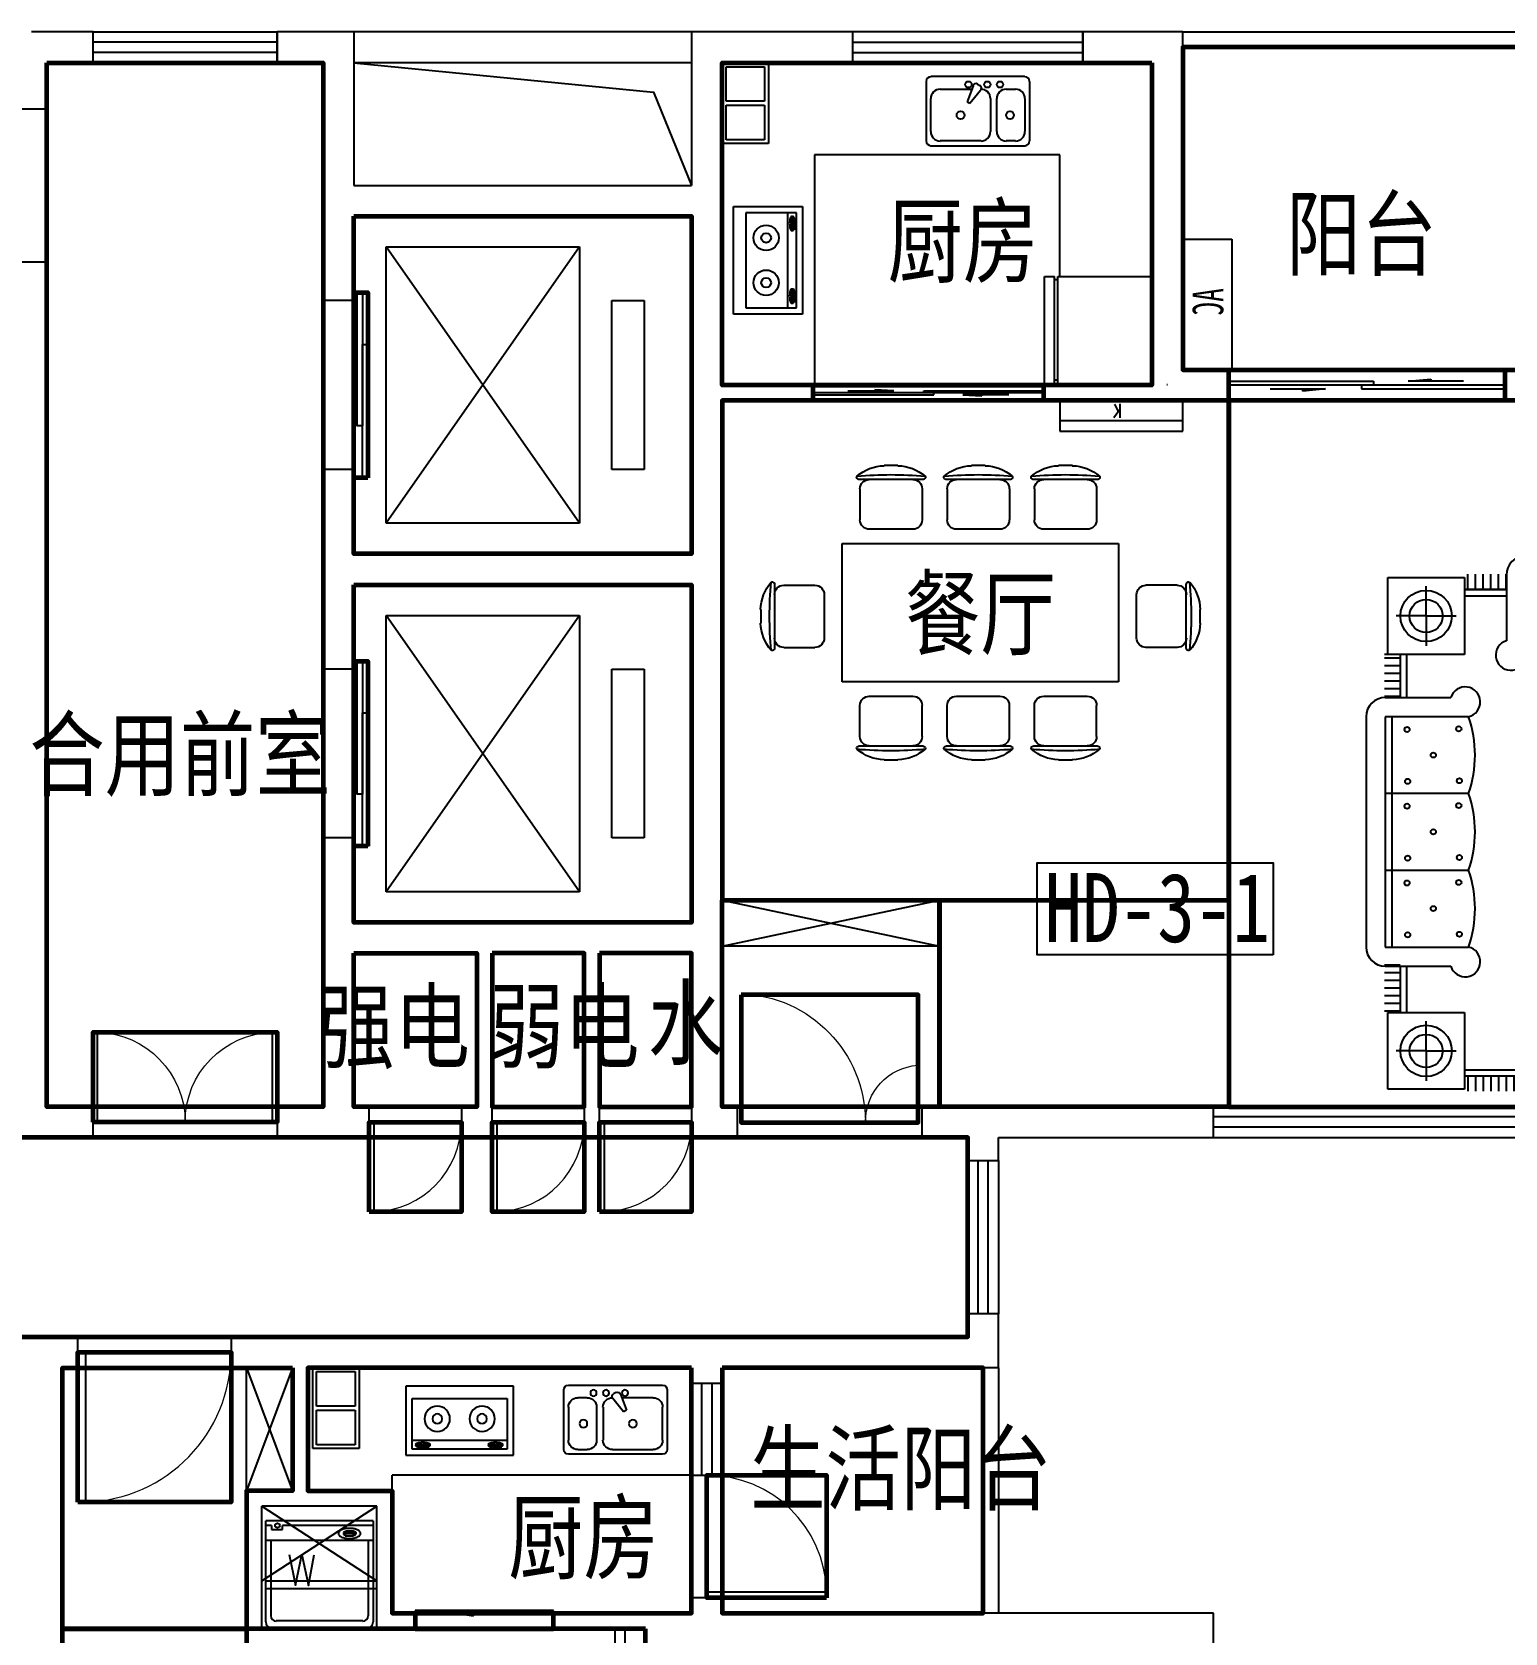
# Model space of a CAD drawing. Extents: x 907899 to 940699, y -827623 to -803523.
# Drawn here: x 924201 to 933799, y -817951 to -807523 of the extents above; entities that cross this region are included whole.
import ezdxf
from ezdxf.enums import TextEntityAlignment as Align

# ---------------------------------------------------------------- set-up
doc = ezdxf.new("R2010")
doc.units = 0
doc.header["$LTSCALE"] = 1000
doc.header["$MEASUREMENT"] = 0
doc.linetypes.add('HIDDEN', pattern=[7.5, 5, -2.5])
doc.layers.get('0').update_dxf_attribs({"linetype": 'CONTINUOUS'})
for name, color, linetype in [('Balcony(阳台)', 11, 'CONTINUOUS'), ('BATH', 8, 'CONTINUOUS'), ('Elec(电器)', 33, 'CONTINUOUS'), ('F1', 223, 'CONTINUOUS'), ('FUR', 8, 'CONTINUOUS'), ('FURN', 8, 'CONTINUOUS'), ('Lvtry(厨卫)', 136, 'CONTINUOUS'), ('PUB_TITLE', 4, 'CONTINUOUS'), ('STAIR', 3, 'CONTINUOUS'), ('WALL', 2, 'CONTINUOUS'), ('WINDOW', 4, 'CONTINUOUS'), ('家具', 8, 'CONTINUOUS'), ('文字注明', 211, 'CONTINUOUS')]:
    doc.layers.add(name, color=color, linetype=linetype)
for name, color, linetype, lineweight in [('GT_厨房', 4, 'CONTINUOUS', 60), ('GT_客厅', 2, 'CONTINUOUS', 60), ('GT_水机房', 170, 'CONTINUOUS', 60), ('GT_玄关', 40, 'CONTINUOUS', 60), ('GT_电机房', 210, 'CONTINUOUS', 60), ('GT_电梯', 150, 'CONTINUOUS', 60), ('GT_过道', 30, 'CONTINUOUS', 60), ('GT_门', 245, 'CONTINUOUS', 60), ('GT_阳台', 6, 'CONTINUOUS', 60), ('GT_餐厅', 3, 'CONTINUOUS', 60), ('文字标注', 121, 'CONTINUOUS', 0)]:
    doc.layers.add(name, color=color, linetype=linetype, lineweight=lineweight)
doc.styles.add('-黑体', font='simhei.ttf', dxfattribs={"width": 0.8})
doc.styles.add('_ZBHZ', font='simhei.ttf', dxfattribs={"width": 0.8})
doc.styles.add('DIM_FONT', font='ZBTXT.shx', dxfattribs={"width": 0.8})

# ---------------------------------------------------------------- blocks, each defined once
blk = doc.blocks.new('_LIFTD')
for points in [[(-0.5476, -0.6024), (-0.5476, -0.7742), (0.2411, -0.7742), (0.2411, -0.6024), (-0.5476, -0.6024)], [(-0.2411, -0.7836), (-0.2411, -0.9554), (0.5476, -0.9554), (0.5476, -0.7836), (-0.2411, -0.7836)]]:
    blk.add_lwpolyline(points)
blk = doc.blocks.new('*U37')
for p, q in [((401, 0), (-299, 0)), ((-299, -657), (-299, 0)), ((401, 0), (401, -657)), ((-262, -31), (-299, -31)), ((-262, -30), (-262, -57)), ((-262, -57), (-190, -57)), ((-190, -57), (-190, -30)), ((401, -31), (-190, -31)), ((208, -75), (208, -86)), ((217, -84), (217, -98)), ((273, -84), (217, -84)), ((217, -98), (273, -98)), ((273, -98), (273, -84)), ((288, -76), (288, -86)), ((-299, -126), (401, -126)), ((-267, -125), (-267, -618)), ((368, -125), (368, -618)), ((357, -700), (-256, -700)), ((333, -652), (-232, -652))]:
    blk.add_line(p, q)
for points in [[(174, -82, 0.185158), (178, -93, 0.102042), (195, -105, 0.060862), (216, -112, 0.047173), (246, -115, 0.047173), (275, -112, 0.060862), (297, -105, 0.102042), (314, -93, 0.185158), (318, -82, 0.185158), (314, -71, 0.102042), (297, -58, 0.060862), (275, -51, 0.047173), (246, -49, 0.047173), (216, -51, 0.060862), (195, -58, 0.102042), (178, -71, 0.185158), (174, -82, 0.185158)], [(288, -76, 0.259034), (286, -73, 0.076276), (276, -69, 0.036515), (264, -67, 0.026615), (248, -66, 0.026615), (231, -67, 0.036515), (220, -69, 0.076276), (210, -73, 0.259034), (208, -76, 0.078462), (208, -77, 0.056762)], [(288, -86, 0.259034), (286, -83, 0.076276), (276, -78, 0.036515), (264, -76, 0.026615), (248, -75, 0.026615), (231, -76, 0.036515), (220, -78, 0.076276), (210, -83, 0.259034), (208, -86, 0.259034), (210, -88, 0.056762), (217, -92, 0.036515)], [(273, -93, 0.008736), (276, -93, 0.076276), (286, -88, 0.259034), (288, -86, 0.259034)]]:
    blk.add_lwpolyline(points, format="xyb")
blk.add_lwpolyline([(-146, -219), (-105, -418), (-64, -221), (-22, -421), (16, -221)])
blk.add_circle((-224, -30), 15.2)
for centre, radius, start, end in [((-232, -618), 34.7, 180, 270), ((333, -618), 34.7, 270, 0), ((-256, -657), 43.4, 180, 270), ((357, -657), 43.4, 270, 0)]:
    blk.add_arc(centre, radius, start, end)
blk = doc.blocks.new('A$C20217E62')
at = {"layer": 'F1'}
for p, q in [((0, 419), (0, 31)), ((644, 450), (31, 450)), ((675, 31), (675, 419)), ((92, 368), (298, 368)), ((306, 391), (267, 287)), ((285, 277), (355, 363)), ((335, 402), (350, 393)), ((522, 368), (583, 368)), ((31, 92), (31, 307)), ((267, 287), (285, 277)), ((419, 307), (419, 92)), ((460, 92), (460, 307)), ((644, 307), (644, 92)), ((31, 0), (644, 0)), ((358, 31), (92, 31)), ((583, 31), (522, 31))]:
    blk.add_line(p, q, dxfattribs=at)
for centre, radius in [((276, 399), 20.5), ((399, 399), 20.5), ((481, 399), 20.5), ((225, 199), 25.6), ((547, 199), 25.6)]:
    blk.add_circle(centre, radius, dxfattribs=at)
for centre, radius, start, end in [((31, 419), 30.7, 90, 180), ((644, 419), 30.7, 360, 90), ((92, 307), 61.4, 90, 180), ((325, 384), 20.5, 60, 159.4623), ((340, 376), 20.5, 320.5377, 60), ((358, 307), 61.4, 360, 90), ((522, 307), 61.4, 90, 180), ((583, 307), 61.4, 360, 90), ((31, 31), 30.7, 180, 270), ((92, 92), 61.4, 180, 270), ((358, 92), 61.4, 270, 360), ((522, 92), 61.4, 180, 270), ((583, 92), 61.4, 270, 360), ((644, 31), 30.7, 270, 360)]:
    blk.add_arc(centre, radius, start, end, dxfattribs=at)
blk = doc.blocks.new('A$C179D235A')
at = {"layer": 'BATH'}
for p, q in [((0, 0), (0, 450)), ((0, 450), (700, 450)), ((700, 450), (700, 0)), ((40, 370), (40, 40)), ((660, 370), (40, 370)), ((660, 40), (660, 370)), ((40, 96), (660, 96)), ((40, 40), (660, 40)), ((71, 73), (71, 62)), ((146, 64), (82, 64)), ((82, 64), (82, 47)), ((82, 47), (146, 47)), ((146, 47), (146, 64)), ((163, 72), (163, 62)), ((544, 73), (544, 62)), ((555, 64), (555, 47)), ((619, 64), (555, 64)), ((555, 47), (619, 47)), ((619, 47), (619, 64)), ((636, 72), (636, 62)), ((700, 0), (0, 0))]:
    blk.add_line(p, q, dxfattribs=at)
for centre, radius in [((204, 237), 82.5), ((496, 237), 82.5), ((204, 237), 31.6), ((496, 237), 31.6)]:
    blk.add_circle(centre, radius, dxfattribs=at)
for centre, radius, start, end in [((75, 72), 4.03, 121.9106, 180), ((75, 72), 4.03, 180, 197.9454), ((75, 62), 4.03, 121.9106, 180), ((75, 62), 4.03, 180, 238.0894), ((95, 41), 41.3, 104.4631, 121.9106), ((95, 30), 41.3, 104.4631, 121.9106), ((95, 93), 41.3, 238.0894, 251.0845), ((108, -11), 94.4, 96.0983, 104.4631), ((108, -21), 94.4, 96.0983, 104.4631), ((117, -93), 177, 90, 96.0983), ((117, -104), 177, 90, 96.0983), ((117, -93), 177, 83.9017, 90), ((117, -104), 177, 83.9017, 90), ((126, -11), 94.4, 75.5369, 83.9017), ((126, -21), 94.4, 75.5369, 83.9017), ((126, 145), 94.4, 282.4611, 284.4631), ((139, 41), 41.3, 58.0894, 75.5369), ((139, 30), 41.3, 58.0894, 75.5369), ((139, 93), 41.3, 284.4631, 301.9106), ((159, 72), 4.03, 0, 58.0894), ((159, 62), 4.03, 360, 58.0894), ((159, 62), 4.03, 301.9106, 360), ((548, 72), 4.03, 121.9106, 180), ((548, 72), 4.03, 180, 197.9454), ((548, 62), 4.03, 121.9106, 180), ((548, 62), 4.03, 180, 238.0894), ((568, 41), 41.3, 104.4631, 121.9106), ((568, 30), 41.3, 104.4631, 121.9106), ((568, 93), 41.3, 238.0894, 251.0845), ((581, -11), 94.4, 96.0983, 104.4631), ((581, -21), 94.4, 96.0983, 104.4631), ((590, -93), 177, 90, 96.0983), ((590, -104), 177, 90, 96.0983), ((590, -93), 177, 83.9017, 90), ((590, -104), 177, 83.9017, 90), ((599, -11), 94.4, 75.5369, 83.9017), ((599, -21), 94.4, 75.5369, 83.9017), ((599, 145), 94.4, 282.4611, 284.4631), ((612, 41), 41.3, 58.0894, 75.5369), ((612, 30), 41.3, 58.0894, 75.5369), ((612, 93), 41.3, 284.4631, 301.9106), ((632, 72), 4.03, 0, 58.0894), ((632, 62), 4.03, 0, 58.0894), ((632, 62), 4.03, 301.9106, 360)]:
    blk.add_arc(centre, radius, start, end, dxfattribs=at)
blk = doc.blocks.new('*U47')
at = {"linetype": 'HIDDEN', "ltscale": 0.3}
blk.add_line((0, -117), (800, -117), dxfattribs=at)
for p, q in [((408, -137), (408, -227)), ((448, -138), (408, -196)), ((445, -226), (420, -178))]:
    blk.add_line(p, q)
blk.add_lwpolyline([(800, -50), (0, -50), (0, -250), (800, -250)], close=True, dxfattribs=at)
blk = doc.blocks.new('A$C505D2F39')
at = {"layer": 'F1'}
for p, q in [((526, 301), (0, 301)), ((0, 301), (0, 0)), ((250, 276), (25, 276)), ((25, 276), (25, 25)), ((250, 25), (250, 276)), ((501, 276), (276, 276)), ((276, 276), (276, 25)), ((501, 25), (501, 276)), ((526, 0), (526, 301)), ((0, 0), (526, 0)), ((25, 25), (250, 25)), ((276, 25), (501, 25))]:
    blk.add_line(p, q, dxfattribs=at)
blk = doc.blocks.new('M_C30XGI')
for p, q in [((-689, 1088), (-589, 1088)), ((-57, 1088), (42, 1088)), ((574, 1088), (673, 1088)), ((-869, 988), (-409, 988)), ((-238, 988), (222, 988)), ((394, 988), (854, 988)), ((-864, 920), (-864, 695)), ((-414, 920), (-414, 695)), ((-233, 920), (-233, 695)), ((217, 920), (217, 695)), ((399, 920), (399, 695)), ((849, 920), (849, 695)), ((-797, 628), (-482, 628)), ((-165, 628), (150, 628)), ((466, 628), (781, 628)), ((-1023, 524), (-1023, -476)), ((977, 524), (-1023, 524)), ((977, -476), (977, 524)), ((-1514, -232), (-1514, 228)), ((-1447, 223), (-1222, 223)), ((-1154, -160), (-1154, 155)), ((1107, 155), (1107, -160)), ((1400, 223), (1175, 223)), ((1467, 228), (1467, -232)), ((-1614, -52), (-1614, 47)), ((1567, 47), (1567, -52)), ((-1447, -227), (-1222, -227)), ((1400, -227), (1175, -227)), ((-1023, -476), (977, -476)), ((-864, -873), (-864, -648)), ((-482, -580), (-797, -580)), ((-414, -873), (-414, -648)), ((-233, -873), (-233, -648)), ((150, -580), (-165, -580)), ((217, -873), (217, -648)), ((399, -873), (399, -648)), ((781, -580), (466, -580)), ((849, -873), (849, -648)), ((-409, -940), (-869, -940)), ((-589, -1040), (-689, -1040)), ((222, -940), (-238, -940)), ((42, -1040), (-57, -1040)), ((854, -940), (394, -940)), ((673, -1040), (574, -1040))]:
    blk.add_line(p, q)
for centre, radius, start, end in [((-679, 772), 316, 91.7651, 130.7265), ((-599, 772), 316, 49.2735, 88.2349), ((-48, 772), 316, 91.7651, 130.7265), ((32, 772), 316, 49.2735, 88.2349), ((584, 772), 316, 91.7651, 130.7265), ((664, 772), 316, 49.2735, 88.2349), ((-878, 1004), 10, 130.7265, 202.67), ((-869, 1008), 20, 202.67, 270), ((-639, -1690), 2713, 84.8023, 95.1977), ((-797, 920), 67.5, 90, 180), ((-482, 920), 67.5, 0, 90), ((-409, 1008), 20, 270, 337.33), ((-400, 1004), 10, 337.33, 49.2735), ((-247, 1004), 10, 130.7265, 202.67), ((-238, 1008), 20, 202.67, 270), ((-8, -1690), 2713, 84.8023, 95.1977), ((-165, 920), 67.5, 90, 180), ((150, 920), 67.5, 0, 90), ((222, 1008), 20, 270, 337.33), ((232, 1004), 10, 337.33, 49.2735), ((384, 1004), 10, 130.7265, 202.67), ((394, 1008), 20, 202.67, 270), ((624, -1690), 2713, 84.8023, 95.1977), ((466, 920), 67.5, 90, 180), ((781, 920), 67.5, 0, 90), ((854, 1008), 20, 270, 337.33), ((863, 1004), 10, 337.33, 49.2735), ((-797, 695), 67.5, 180, 270), ((-482, 695), 67.5, 270, 0), ((-165, 695), 67.5, 180, 270), ((150, 695), 67.5, 270, 0), ((466, 695), 67.5, 180, 270), ((781, 695), 67.5, 270, 0), ((-1299, 38), 316, 139.2735, 178.2349), ((1164, -2), 2713, 174.8023, 185.1977), ((-1530, 237), 10, 67.33, 139.2735), ((-1534, 228), 20, 0, 67.33), ((1487, 228), 20, 112.67, 180), ((1484, 237), 10, 40.7265, 112.67), ((-1210, -2), 2713, 354.8023, 5.1977), ((1252, 38), 316, 1.7651, 40.7265), ((-1447, 155), 67.5, 90, 180), ((-1222, 155), 67.5, 0, 90), ((1175, 155), 67.5, 90, 180), ((1400, 155), 67.5, 0, 90), ((-1299, -42), 316, 181.7651, 220.7265), ((1252, -42), 316, 319.2735, 358.2349), ((-1447, -160), 67.5, 180, 270), ((-1222, -160), 67.5, 270, 0), ((1175, -160), 67.5, 180, 270), ((1400, -160), 67.5, 270, 0), ((-1530, -241), 10, 220.7265, 292.67), ((-1534, -232), 20, 292.67, 0), ((1487, -232), 20, 180, 247.33), ((1484, -241), 10, 247.33, 319.2735), ((-797, -648), 67.5, 90, 180), ((-482, -648), 67.5, 0, 90), ((-165, -648), 67.5, 90, 180), ((150, -648), 67.5, 0, 90), ((466, -648), 67.5, 90, 180), ((781, -648), 67.5, 0, 90), ((-797, -873), 67.5, 180, 270), ((-482, -873), 67.5, 270, 0), ((-165, -873), 67.5, 180, 270), ((150, -873), 67.5, 270, 0), ((466, -873), 67.5, 180, 270), ((781, -873), 67.5, 270, 0), ((-869, -960), 20, 90, 157.33), ((-878, -957), 10, 157.33, 229.2735), ((-679, -725), 316, 229.2735, 268.2349), ((-639, 1737), 2713, 264.8023, 275.1977), ((-599, -725), 316, 271.7651, 310.7265), ((-409, -960), 20, 22.67, 90), ((-400, -957), 10, 310.7265, 22.67), ((-247, -957), 10, 157.33, 229.2735), ((-238, -960), 20, 90, 157.33), ((-8, 1737), 2713, 264.8023, 275.1977), ((-48, -725), 316, 229.2735, 268.2349), ((32, -725), 316, 271.7651, 310.7265), ((222, -960), 20, 22.67, 90), ((232, -957), 10, 310.7265, 22.67), ((384, -957), 10, 157.33, 229.2735), ((394, -960), 20, 90, 157.33), ((584, -725), 316, 229.2735, 268.2349), ((624, 1737), 2713, 264.8023, 275.1977), ((664, -725), 316, 271.7651, 310.7265), ((854, -960), 20, 22.67, 90), ((863, -957), 10, 310.7265, 22.67)]:
    blk.add_arc(centre, radius, start, end)
at = {"width": 0.8, "flags": 9}
for tag in ['XSIZE', 'YSIZE']:
    blk.add_attdef(tag, (0, 0), '', height=0.5, dxfattribs=at)
blk = doc.blocks.new('A$C6CA9292A')
at = {"layer": 'FURN'}
for p, q in [((2039, 3587), (1039, 3587)), ((141, 2946), (141, 3446)), ((141, 3446), (641, 3446)), ((641, 3446), (641, 2946)), ((663, 3368), (663, 3468)), ((713, 3368), (713, 3468)), ((763, 3368), (763, 3468)), ((813, 3368), (813, 3468)), ((863, 3368), (863, 3468)), ((913, 3368), (913, 3468)), ((914, 3462), (914, 3035)), ((2039, 3462), (1039, 3462)), ((1039, 3462), (1039, 2920)), ((1539, 3462), (1539, 2920)), ((2039, 2920), (2039, 3462)), ((2163, 3368), (2163, 3468)), ((2164, 3462), (2164, 3035)), ((2188, 3368), (2188, 3468)), ((2238, 3368), (2238, 3468)), ((2288, 3368), (2288, 3468)), ((2338, 3368), (2338, 3468)), ((2388, 3368), (2388, 3468)), ((2438, 3368), (2438, 3468)), ((2463, 3368), (2489, 3464)), ((391, 3196), (391, 3391)), ((641, 3368), (914, 3368)), ((914, 3368), (641, 3368)), ((2039, 3420), (1039, 3420)), ((2164, 3368), (2463, 3368)), ((2463, 3368), (2164, 3368)), ((2463, 3368), (2543, 3428)), ((2463, 200), (2463, 3368)), ((2463, 3368), (2563, 3368)), ((914, 3326), (641, 3326)), ((2422, 3326), (2164, 3326)), ((2422, 241), (2422, 3326)), ((2463, 3318), (2563, 3318)), ((2463, 3268), (2563, 3268)), ((391, 3196), (196, 3196)), ((391, 3196), (586, 3196)), ((391, 3196), (391, 3001)), ((2463, 3218), (2563, 3218)), ((2463, 3168), (2563, 3168)), ((2463, 3118), (2563, 3118)), ((2463, 3068), (2563, 3068)), ((221, 2946), (121, 2946)), ((221, 2921), (121, 2921)), ((641, 2946), (141, 2946)), ((221, 2946), (221, 2665)), ((263, 2946), (263, 2665)), ((2463, 3018), (2563, 3018)), ((2463, 2968), (2563, 2968)), ((221, 2871), (121, 2871)), ((221, 2821), (121, 2821)), ((2463, 2918), (2563, 2918)), ((2463, 2868), (2563, 2868)), ((2463, 2818), (2563, 2818)), ((221, 2771), (121, 2771)), ((221, 2721), (121, 2721)), ((2463, 2768), (2563, 2768)), ((2463, 2718), (2563, 2718)), ((221, 2671), (121, 2671)), ((125, 2665), (552, 2665)), ((2463, 2668), (2563, 2668)), ((2463, 2618), (2563, 2618)), ((0, 2540), (0, 1040)), ((667, 2540), (125, 2540)), ((125, 2540), (125, 1040)), ((167, 2540), (167, 1040)), ((2463, 2568), (2563, 2568)), ((2463, 2518), (2563, 2518)), ((2463, 2468), (2563, 2468)), ((2463, 2418), (2563, 2418)), ((2463, 2368), (2563, 2368)), ((2463, 2318), (2563, 2318)), ((1186, 2207), (2019, 2207)), ((1186, 1374), (1186, 2207)), ((2019, 2207), (2019, 1374)), ((2463, 2268), (2563, 2268)), ((2463, 2218), (2563, 2218)), ((1227, 2165), (1977, 2165)), ((1227, 1415), (1227, 2165)), ((1977, 2165), (1977, 1415)), ((2463, 2168), (2563, 2168)), ((2463, 2118), (2563, 2118)), ((667, 2040), (125, 2040)), ((1352, 2040), (1852, 2040)), ((1352, 1540), (1352, 2040)), ((1352, 2040), (1852, 1540)), ((1352, 1540), (1852, 2040)), ((1852, 2040), (1852, 1540)), ((2463, 2068), (2563, 2068)), ((2463, 2018), (2563, 2018)), ((2463, 1968), (2563, 1968)), ((2463, 1918), (2563, 1918)), ((2463, 1868), (2563, 1868)), ((2463, 1818), (2563, 1818)), ((2463, 1768), (2563, 1768)), ((2463, 1718), (2563, 1718)), ((2463, 1668), (2563, 1668)), ((2463, 1618), (2563, 1618)), ((2463, 1568), (2563, 1568)), ((125, 1540), (667, 1540)), ((1852, 1540), (1352, 1540)), ((2463, 1518), (2563, 1518)), ((2463, 1468), (2563, 1468)), ((2019, 1374), (1186, 1374)), ((1977, 1415), (1227, 1415)), ((2463, 1418), (2563, 1418)), ((2463, 1368), (2563, 1368)), ((2463, 1318), (2563, 1318)), ((2463, 1268), (2563, 1268)), ((2463, 1218), (2563, 1218)), ((2463, 1168), (2563, 1168)), ((2463, 1118), (2563, 1118)), ((2463, 1068), (2563, 1068)), ((125, 1040), (667, 1040)), ((2463, 1018), (2563, 1018)), ((2463, 968), (2563, 968)), ((221, 921), (121, 921)), ((221, 871), (121, 871)), ((125, 915), (552, 915)), ((221, 915), (221, 613)), ((263, 915), (263, 613)), ((2463, 918), (2563, 918)), ((2463, 868), (2563, 868)), ((221, 821), (121, 821)), ((221, 771), (121, 771)), ((2463, 818), (2563, 818)), ((2463, 768), (2563, 768)), ((221, 721), (121, 721)), ((221, 671), (121, 671)), ((1507, 125), (1507, 667)), ((2007, 125), (2007, 667)), ((2463, 718), (2563, 718)), ((2463, 668), (2563, 668)), ((221, 621), (121, 621)), ((141, 113), (141, 613)), ((141, 613), (641, 613)), ((391, 363), (391, 558)), ((641, 613), (641, 113)), ((1382, 125), (1382, 552)), ((2132, 125), (2132, 552)), ((2463, 618), (2563, 618)), ((2463, 568), (2563, 568)), ((2463, 518), (2563, 518)), ((2463, 468), (2563, 468)), ((2463, 418), (2563, 418)), ((391, 363), (196, 363)), ((391, 363), (391, 168)), ((391, 363), (586, 363)), ((2463, 368), (2563, 368)), ((2463, 318), (2563, 318)), ((641, 241), (1382, 241)), ((2132, 241), (2422, 241)), ((2463, 268), (2563, 268)), ((2463, 218), (2563, 218)), ((641, 113), (141, 113)), ((641, 200), (1382, 200)), ((663, 200), (663, 100)), ((713, 200), (713, 100)), ((763, 200), (763, 100)), ((813, 200), (813, 100)), ((863, 200), (863, 100)), ((913, 200), (913, 100)), ((963, 200), (963, 100)), ((1013, 200), (1013, 100)), ((1063, 200), (1063, 100)), ((1113, 200), (1113, 100)), ((1163, 200), (1163, 100)), ((1213, 200), (1213, 100)), ((1263, 200), (1263, 100)), ((1313, 200), (1313, 100)), ((1363, 200), (1363, 100)), ((1507, 167), (2007, 167)), ((1507, 125), (2007, 125)), ((2132, 200), (2463, 200)), ((2163, 200), (2163, 100)), ((2213, 200), (2213, 100)), ((2263, 200), (2263, 100)), ((2313, 200), (2313, 100)), ((2363, 200), (2363, 100)), ((2413, 200), (2413, 100)), ((2463, 200), (2519, 117)), ((2463, 200), (2558, 168)), ((2463, 200), (2463, 100)), ((1507, 0), (2007, 0))]:
    blk.add_line(p, q, dxfattribs=at)
for centre, radius in [((391, 3196), 167), ((1455, 3320), 16.7), ((1955, 3320), 16.7), ((391, 3196), 108), ((1118, 3316), 16.7), ((1618, 3316), 16.7), ((1289, 3149), 16.7), ((1789, 3149), 16.7), ((1122, 2979), 16.7), ((1460, 2983), 16.7), ((1622, 2979), 16.7), ((1960, 2983), 16.7), ((267, 2457), 16.7), ((604, 2461), 16.7), ((438, 2290), 16.7), ((271, 2119), 16.7), ((608, 2123), 16.7), ((267, 1957), 16.7), ((604, 1961), 16.7), ((438, 1790), 16.7), ((271, 1619), 16.7), ((608, 1623), 16.7), ((267, 1457), 16.7), ((604, 1461), 16.7), ((438, 1290), 16.7), ((271, 1119), 16.7), ((608, 1123), 16.7), ((391, 363), 167), ((1586, 604), 16.7), ((1924, 608), 16.7), ((391, 363), 108), ((1757, 438), 16.7), ((1590, 267), 16.7), ((1928, 271), 16.7)]:
    blk.add_circle(centre, radius, dxfattribs=at)
for centre, radius, start, end in [((1039, 3462), 125, 90, 180), ((2039, 3462), 125, 0, 90), ((943, 2941), 98.2, 107.205, 347.5934), ((2135, 2941), 98.2, 192.4066, 72.795), ((1289, 3627), 750, 250.5288, 289.4712), ((1789, 3627), 750, 250.5288, 289.4712), ((646, 2636), 98.2, 282.4066, 162.795), ((125, 2540), 125, 90, 180), ((-40, 2290), 750, 340.5288, 19.4712), ((-40, 1790), 750, 340.5288, 19.4712), ((-40, 1290), 750, 340.5288, 19.4712), ((125, 1040), 125, 180, 270), ((646, 944), 98.2, 197.205, 77.5934), ((1411, 646), 98.2, 12.4066, 252.795), ((2103, 646), 98.2, 287.205, 167.5934), ((1757, -40), 750, 70.5288, 109.4712), ((1507, 125), 125, 180, 270), ((2007, 125), 125, 270, 0)]:
    blk.add_arc(centre, radius, start, end, dxfattribs=at)
at = {"linetype": 'ByBlock', "style": 'DIM_FONT', "width": 0.8, "flags": 9}
for tag in ['XSIZE', 'YSIZE']:
    blk.add_attdef(tag, (2019, 1790), '', height=0.5, rotation=180, dxfattribs=at)
blk = doc.blocks.new('_E10NWL')
for p, q in [((-275, 0), (275, 0)), ((-275, -482), (-275, 0)), ((275, 0), (275, -482)), ((275, -482), (-275, -482)), ((-256.6, -482), (-256.6, -499.1)), ((256.6, -482), (256.6, -499.1)), ((-275, -550), (-275, -499.1)), ((275, -499.1), (-275, -499.1)), ((275, -550), (-275, -550)), ((275, -499.1), (275, -550))]:
    blk.add_line(p, q)
at = {"style": 'DIM_FONT', "width": 0.8, "flags": 9}
for tag in ['XSIZE', 'YSIZE']:
    blk.add_attdef(tag, (0, 0), '', height=0.5, dxfattribs=at)
blk = doc.blocks.new('空调室外机2')
at = {"ltscale": 0.5}
blk.add_lwpolyline([(0, 0), (850, 0), (850, 320), (0, 320)], close=True, dxfattribs=at)
at = {"ltscale": 0.5, "style": '_ZBHZ', "width": 0.65}
blk.add_text('AC', height=200, dxfattribs=at).set_placement((319, 55))
blk = doc.blocks.new('$DorLib2D$00000001')
for p, q in [((0.45, 0.975), (0.5, 0.975)), ((0.45, 0), (0.45, 0.975)), ((0.5, 0), (0.5, 0.975)), ((0.5, 0), (0.45, 0))]:
    blk.add_line(p, q)
at = {"lineweight": 13}
blk.add_arc((0.475, 0), 0.975, 91.4693, 180, dxfattribs=at)
blk = doc.blocks.new('$TCHSYS$WIN2D')
for p, q in [((-0.5, 0.5), (0.5, 0.5)), ((-0.5, 0.5), (-0.5, -0.5)), ((0.5, 0.5), (0.5, -0.5)), ((0.5, 0.1667), (-0.5, 0.1667)), ((0.5, -0.1667), (-0.5, -0.1667)), ((-0.5, -0.5), (0.5, -0.5))]:
    blk.add_line(p, q)
blk = doc.blocks.new('$DorLib2D$00000002')
for p, q in [((-0.5, 0), (-0.5, 0.4875)), ((-0.475, 0.4875), (-0.5, 0.4875)), ((-0.475, 0), (-0.475, 0.4875)), ((0.475, 0), (0.475, 0.4875)), ((0.475, 0.4875), (0.5, 0.4875)), ((0.5, 0), (0.5, 0.4875)), ((-0.5, 0), (-0.475, 0)), ((0.5, 0), (0.475, 0))]:
    blk.add_line(p, q)
at = {"lineweight": 13}
for centre, start, end in [((-0.4875, 0), 0, 88.53072), ((0.4875, 0), 91.46928, 180)]:
    blk.add_arc(centre, 0.4875, start, end, dxfattribs=at)
blk = doc.blocks.new('$DorLib2D$00000129')
at = {"color": 0, "linetype": 'Continuous'}
for p, q in [((-0.5, 0.545), (-0.5, 0.687)), ((-0.5, 0.687), (0.5, 0.687)), ((0.5, 0.687), (0.5, 0.545)), ((0.5, 0.545), (-0.5, 0.545)), ((-0.5, 0.5), (-0.5, 0.545)), ((0.5, 0.5), (0.5, 0.545)), ((-0.2, 0.437), (0.158, 0.437)), ((0.08, 0.341), (0.08, 0.437)), ((0.158, 0.437), (0.08, 0.341))]:
    blk.add_line(p, q, dxfattribs=at)
blk = doc.blocks.new('$WINLIB2D$00000001')
for p, q in [((-0.5, 0.5), (0.5, 0.5)), ((-0.5, 0.5), (-0.5, -0.5)), ((0.5, -0.5), (0.5, 0.5)), ((0.5, 0.167), (-0.5, 0.167)), ((0.5, -0.167), (-0.5, -0.167)), ((-0.5, -0.5), (0.5, -0.5))]:
    blk.add_line(p, q)
blk = doc.blocks.new('$DorLib2D$00000025')
at = {"const_width": 0.02}
for points in [[(0.481, -0.0014), (0.481, 0.6906)], [(-0.481, 0.0014), (-0.481, 0.3084)]]:
    blk.add_lwpolyline(points, dxfattribs=at)
at = {"lineweight": 13}
for centre, radius, start, end in [((0.5046, -0.0019), 0.6987, 91.93969, 179.72377), ((-0.5008, 0.0026), 0.3067, 359.78987, 85.75083)]:
    blk.add_arc(centre, radius, start, end, dxfattribs=at)
blk = doc.blocks.new('$DorLib2D$00000131')
at = {"color": 0, "linetype": 'Continuous'}
for p, q in [((0.15, 0.125), (0.2319, 0.1973)), ((0.2319, 0.1973), (0.2319, 0.125)), ((-0.5, 0.125), (-0.5, 0)), ((0.0192, 0.125), (-0.5, 0.125)), ((0.0192, 0), (0.0192, 0.125)), ((0.35, 0.125), (0.15, 0.125)), ((-0.5, 0), (0.0192, 0)), ((-0.024, 0), (0.5, 0)), ((-0.024, -0.125), (-0.024, 0)), ((0.5, 0), (0.5, -0.125)), ((-0.35, -0.125), (-0.15, -0.125)), ((-0.2319, -0.1973), (-0.2319, -0.125)), ((-0.15, -0.125), (-0.2319, -0.1973)), ((0.5, -0.125), (-0.024, -0.125))]:
    blk.add_line(p, q, dxfattribs=at)

msp = doc.modelspace()

# ---------------------------------------------------------------- linework, layer by layer
at = {"layer": 'Balcony(阳台)'}
for p, q in [((928499, -807523, 0), (926299, -807523, 0)), ((928499, -807723, 0), (926299, -807723, 0)), ((930399, -816223, 0), (930399, -817823, 0)), ((930499, -816223, 0), (930499, -817823, 0))]:
    msp.add_line(p, q, dxfattribs=at)
at = {"layer": 'Balcony(阳台)', "elevation": 0}
msp.add_lwpolyline([(926299, -807723), (928251, -807916), (928499, -808523)], dxfattribs=at)
at = {"layer": 'F1'}
for p, q in [((925599, -817025, 0), (925599, -816223, 0)), ((925899, -816223, 0), (925599, -817025, 0)), ((925599, -816223, 0), (925899, -817025, 0))]:
    msp.add_line(p, q, dxfattribs=at)
at = {"layer": 'F1', "linetype": 'HIDDEN', "ltscale": 500}
for p, q in [((925699, -817125, 0), (926449, -817612, 0)), ((925699, -817612, 0), (926449, -817125, 0)), ((925725, -817612, 0), (926449, -817612, 0)), ((925725, -817662, 0), (926449, -817662, 0))]:
    msp.add_line(p, q, dxfattribs=at)
at = {"layer": 'FUR'}
for p, q in [((930115, -813177, 0), (928699, -813177, 0)), ((928699, -813177, 0), (930115, -813477, 0)), ((928699, -813477, 0), (930115, -813177, 0)), ((930115, -813177, 0), (930115, -813477, 0)), ((930115, -813477, 0), (928699, -813477, 0))]:
    msp.add_line(p, q, dxfattribs=at)
at = {"layer": 'GT_厨房'}
for points in [[(931499, -807723), (931499, -809823), (928699, -809823), (928699, -807723), (931499, -807723)], [(928499, -816223), (925999, -816223), (925999, -817025), (926549, -817025), (926549, -817823), (928499, -817823), (928499, -816223)]]:
    msp.add_lwpolyline(points, dxfattribs=at)
at = {"layer": 'GT_客厅'}
msp.add_lwpolyline([(931999, -809923), (931999, -814523), (936899, -814523), (936899, -809923), (931999, -809923)], dxfattribs=at)
at = {"layer": 'GT_水机房'}
msp.add_lwpolyline([(927899, -813523), (927899, -814523), (928499, -814523), (928499, -813523), (927899, -813523)], dxfattribs=at)
at = {"layer": 'GT_玄关', "elevation": 0}
msp.add_lwpolyline([(930115, -813177), (930115, -814523), (928699, -814523), (928699, -813177), (930115, -813177)], dxfattribs=at)
at = {"layer": 'GT_玄关'}
msp.add_lwpolyline([(925899, -816223), (925899, -817025), (925599, -817025), (925599, -817923), (924399, -817923), (924399, -816223), (925899, -816223)], dxfattribs=at)
at = {"layer": 'GT_电机房'}
for points in [[(926299, -813523), (927099, -813523), (927099, -814523), (926299, -814523), (926299, -813523)], [(927199, -813523), (927199, -814523), (927799, -814523), (927799, -813523), (927199, -813523)]]:
    msp.add_lwpolyline(points, dxfattribs=at)
at = {"layer": 'GT_电梯'}
for points in [[(926299, -808723), (928499, -808723), (928499, -810923), (926299, -810923), (926299, -808723)], [(926299, -811123), (928499, -811123), (928499, -813323), (926299, -813323), (926299, -811123)]]:
    msp.add_lwpolyline(points, dxfattribs=at)
at = {"layer": 'GT_过道'}
for points in [[(924299, -807723), (926099, -807723), (926099, -814523), (924299, -814523), (924299, -807723)], [(931999, -813177), (931999, -814523), (930115, -814523), (930115, -813177), (931999, -813177)], [(918299, -814723), (918299, -816023), (930299, -816023), (930299, -814723), (918299, -814723)], [(925599, -817923), (925599, -820923), (929399, -820923), (929399, -821923), (924399, -821923), (924399, -817923), (925599, -817923)]]:
    msp.add_lwpolyline(points, dxfattribs=at)
at = {"layer": 'GT_门', "elevation": 0}
for points in [[(926390, -810426), (926299, -810426), (926299, -809221), (926390, -809221), (926390, -810426)], [(926390, -812826), (926299, -812826), (926299, -811621), (926390, -811621), (926390, -812826)]]:
    msp.add_lwpolyline(points, dxfattribs=at)
at = {"layer": 'GT_门'}
for points in [[(933799, -809723), (933799, -809923), (931999, -809923), (931999, -809723), (933799, -809723)], [(930792, -809823), (930792, -809923), (929292, -809923), (929292, -809823), (930799, -809823)], [(928822, -813795), (928822, -814625), (929976, -814625), (929976, -813795), (928822, -813795)], [(924599, -814623), (924599, -814038), (925799, -814038), (925799, -814623), (924599, -814623)], [(926399, -815208), (926399, -814623), (926999, -814623), (926999, -815208), (926399, -815208)], [(927214, -815208), (927199, -815208), (927199, -814623), (927799, -814623), (927799, -815208), (927214, -815208)], [(927899, -815208), (927899, -814623), (928499, -814623), (928499, -815208), (927899, -815208)], [(924499, -817098), (924499, -816123), (925499, -816123), (925499, -817098), (924499, -817098)], [(929379, -817723), (928599, -817723), (928599, -816923), (929379, -816923), (929379, -817723)], [(926699, -817823), (926699, -817923), (927599, -817923), (927599, -817819), (926699, -817823)]]:
    msp.add_lwpolyline(points, dxfattribs=at)
at = {"layer": 'GT_阳台', "elevation": 0}
msp.add_lwpolyline([(933899, -807623), (931699, -807623), (931699, -809723), (933899, -809723), (933899, -807623)], dxfattribs=at)
at = {"layer": 'GT_阳台'}
msp.add_lwpolyline([(928699, -816223), (928699, -817823), (930399, -817823), (930399, -816223), (928699, -816223)], dxfattribs=at)
at = {"layer": 'GT_餐厅'}
for points in [[(931999, -809923), (928699, -809923), (928699, -813177), (931999, -813177), (931999, -809923)], [(928199, -817923), (925599, -817923), (925599, -820923), (928199, -820923), (928199, -817923)]]:
    msp.add_lwpolyline(points, dxfattribs=at)
at = {"layer": 'PUB_TITLE'}
for p, q in [((926999, -814523, 0), (926399, -814523, 0)), ((927799, -814523, 0), (927199, -814523, 0)), ((928499, -814523, 0), (927899, -814523, 0)), ((926999, -814723, 0), (926399, -814723, 0)), ((927799, -814723, 0), (927199, -814723, 0)), ((928499, -814723, 0), (927899, -814723, 0))]:
    msp.add_line(p, q, dxfattribs=at)
at = {"layer": 'STAIR'}
for p, q in [((927769, -808923, 0), (926509, -810723, 0)), ((927769, -810723, 0), (926509, -808923, 0)), ((926509, -810723, 0), (926509, -808923, 0)), ((926509, -808923, 0), (927769, -808923, 0)), ((927769, -808923, 0), (927769, -810723, 0)), ((926299, -809273, 0), (926299, -810373, 0)), ((927979, -810373, 0), (927979, -809273, 0)), ((927979, -809273, 0), (928189, -809273, 0)), ((928189, -809273, 0), (928189, -810373, 0)), ((928189, -810373, 0), (927979, -810373, 0)), ((927769, -810723, 0), (926509, -810723, 0)), ((927769, -811323, 0), (926509, -813123, 0)), ((927769, -813123, 0), (926509, -811323, 0)), ((926509, -813123, 0), (926509, -811323, 0)), ((926509, -811323, 0), (927769, -811323, 0)), ((927769, -811323, 0), (927769, -813123, 0)), ((926299, -811673, 0), (926299, -812773, 0)), ((927979, -811673, 0), (928189, -811673, 0)), ((927979, -812773, 0), (927979, -811673, 0)), ((928189, -811673, 0), (928189, -812773, 0)), ((928189, -812773, 0), (927979, -812773, 0)), ((927769, -813123, 0), (926509, -813123, 0))]:
    msp.add_line(p, q, dxfattribs=at)
at = {"layer": 'WALL'}
for p, q in [((924599, -807523), (924199, -807523)), ((924599, -807723), (924599, -807523)), ((926299, -807523), (925799, -807523)), ((925799, -807523), (925799, -807723)), ((926299, -807523), (926299, -808523)), ((928499, -807523), (928499, -807623)), ((928699, -807523), (928499, -807523)), ((928699, -807523), (928699, -807523)), ((929549, -807523), (928699, -807523)), ((929549, -807723), (929549, -807523)), ((931699, -807523), (931049, -807523)), ((931049, -807523), (931049, -807723)), ((931699, -809723), (931699, -807523)), ((928499, -807623), (928499, -808523)), ((924299, -807723), (924599, -807723)), ((924299, -808023), (924299, -807723)), ((925799, -807723), (926099, -807723)), ((926099, -807723), (926099, -808623)), ((928699, -807723), (929549, -807723)), ((928699, -807723), (928699, -808623)), ((931049, -807723), (931499, -807723)), ((931499, -809823), (931499, -807723)), ((924099, -808023), (924299, -808023)), ((926299, -808523), (928499, -808523)), ((926099, -808623), (926099, -809273)), ((928699, -808623), (928699, -809823)), ((926299, -808723), (926299, -809273)), ((926299, -808723), (928499, -808723)), ((928499, -808723), (928499, -809923)), ((924299, -809023), (924099, -809023)), ((924299, -814523), (924299, -809023)), ((926299, -809273), (926099, -809273)), ((931595, -809819), (931599, -809819)), ((931999, -809723), (931699, -809723)), ((931999, -809923), (931999, -809723)), ((928499, -809923), (928499, -810923)), ((929292, -809823), (928699, -809823)), ((928699, -809923), (929292, -809923)), ((928699, -809923), (928699, -811023)), ((929292, -809923), (929292, -809823)), ((931499, -809823), (930792, -809823)), ((930792, -809823), (930792, -809923)), ((930792, -809923), (931699, -809923)), ((931699, -809923), (931999, -809923)), ((931699, -809923), (931699, -809923)), ((926099, -810373), (926099, -811023)), ((926299, -810373), (926099, -810373)), ((926299, -810373), (926299, -810923)), ((928499, -810923), (926299, -810923)), ((926099, -811023), (926099, -811673)), ((928699, -813423), (928699, -811023)), ((928499, -811123), (926299, -811123)), ((926299, -811123), (926299, -811673)), ((928499, -813323), (928499, -811123)), ((926299, -811673), (926099, -811673)), ((926099, -812773), (926099, -813423)), ((926299, -812773), (926099, -812773)), ((926299, -812773), (926299, -813323)), ((927199, -813323), (926299, -813323)), ((927899, -813323), (927199, -813323)), ((928499, -813323), (927899, -813323)), ((926099, -813423), (926099, -814523)), ((928699, -814523), (928699, -813423)), ((926299, -813523), (926299, -814523)), ((927099, -813523), (926299, -813523)), ((927099, -814523), (927099, -813523)), ((927199, -814523), (927199, -813523)), ((927799, -813523), (927199, -813523)), ((927799, -814523), (927799, -813523)), ((928499, -813523), (927899, -813523)), ((927899, -814523), (927899, -813523)), ((928499, -814523), (928499, -813523)), ((924599, -814523), (924299, -814523)), ((924599, -814723), (924599, -814523)), ((926099, -814523), (925799, -814523)), ((925799, -814523), (925799, -814723)), ((926399, -814523), (926299, -814523)), ((926399, -814723), (926399, -814523)), ((927099, -814523), (926999, -814523)), ((926999, -814523), (926999, -814723)), ((927199, -814723), (927199, -814523)), ((927799, -814523), (927799, -814723)), ((927899, -814723), (927899, -814523)), ((928499, -814523), (928499, -814723)), ((928799, -814523), (928699, -814523)), ((928799, -814723), (928799, -814523)), ((930399, -814523), (929999, -814523)), ((929999, -814523), (929999, -814723)), ((931899, -814523), (930399, -814523)), ((931899, -814723), (931899, -814523)), ((924199, -814723), (924599, -814723)), ((925799, -814723), (926199, -814723)), ((926199, -814723), (926399, -814723)), ((926999, -814723), (927199, -814723)), ((927799, -814723), (927899, -814723)), ((928499, -814723), (928599, -814723)), ((928599, -814723), (928799, -814723)), ((929999, -814723), (930299, -814723)), ((930299, -814723), (930299, -814873)), ((930499, -814873), (930499, -814723)), ((930499, -814723), (931899, -814723)), ((930299, -814873), (930499, -814873)), ((930499, -815873), (930299, -815873)), ((930299, -815873), (930299, -816023)), ((930499, -816223), (930499, -815873)), ((924299, -816023), (924099, -816023)), ((924499, -816023), (924299, -816023)), ((924499, -816223), (924499, -816023)), ((925949, -816023), (925499, -816023)), ((925499, -816023), (925499, -816223)), ((928599, -816023), (925949, -816023)), ((930299, -816023), (928599, -816023)), ((924399, -816223), (924399, -825923)), ((924399, -816223), (924499, -816223)), ((925499, -816223), (925899, -816223)), ((925899, -817025), (925899, -816223)), ((928499, -816223), (925999, -816223)), ((925999, -817025), (925999, -816223)), ((928499, -816223), (928499, -816323)), ((930499, -816223), (928699, -816223)), ((928699, -816323), (928699, -816223)), ((928499, -816323), (928699, -816323)), ((925599, -817823), (925599, -817025)), ((925899, -817025), (925599, -817025)), ((926549, -817025), (925999, -817025)), ((926549, -817823), (926549, -817025)), ((925699, -817923), (925699, -817125)), ((925949, -817125), (925699, -817125)), ((926449, -817125), (925949, -817125)), ((926449, -817923), (926449, -817125)), ((928699, -817723), (928499, -817723)), ((928499, -817723), (928499, -817823)), ((928699, -817823), (928699, -817723)), ((926699, -817823), (926549, -817823)), ((926699, -817923), (926699, -817823)), ((928199, -817823), (927599, -817823)), ((927599, -817823), (927599, -817923)), ((928499, -817823), (928199, -817823)), ((931199, -817823), (928699, -817823)), ((931899, -817823), (931199, -817823)), ((931899, -818023), (931899, -817823)), ((925590, -817919), (925590, -817922)), ((925599, -817923), (925590, -817922)), ((925699, -817923), (925599, -817923)), ((926449, -817923), (926699, -817923)), ((927599, -817923), (928199, -817923)), ((928199, -820923), (928199, -817923))]:
    msp.add_line(p, q, dxfattribs=at)
at = {"layer": 'WINDOW'}
for p, q in [((931699, -807523, 0), (933899, -807523, 0)), ((931699, -807623, 0), (933899, -807623, 0)), ((928499, -812023, 0), (928499, -812923, 0)), ((928799, -814723, 0), (929999, -814723, 0)), ((925499, -816023, 0), (924499, -816023, 0)), ((928699, -816923, 0), (928699, -817723, 0))]:
    msp.add_line(p, q, dxfattribs=at)
at = {"layer": '家具'}
for p, q in [((930899, -808323, 0), (929299, -808323, 0)), ((929299, -808323, 0), (929299, -809823, 0)), ((930899, -809115, 0), (930899, -808323, 0)), ((928499, -816923, 0), (926549, -816923, 0)), ((926549, -817025, 0), (926549, -816923, 0))]:
    msp.add_line(p, q, dxfattribs=at)
at = {"layer": '文字注明', "elevation": 0}
msp.add_lwpolyline([(932288, -813535), (930751, -813535), (930751, -812935), (932288, -812935), (932288, -813535)], dxfattribs=at)

# ---------------------------------------------------------------- block references
at = {"layer": 'BATH', "rotation": 90}
msp.add_blockref('A$C179D235A', (929222, -809360, 0), dxfattribs=at)
at = {"layer": 'BATH', "xscale": -1}
msp.add_blockref('A$C179D235A', (927338, -816793, 0), dxfattribs=at)
at = {"layer": 'Elec(电器)', "xscale": -1, "rotation": 90}
msp.add_blockref('空调室外机2', (932019, -808873, 0), dxfattribs=at)
at = {"layer": 'Elec(电器)'}
for p, rotation in [((931699, -810173, 0), 180), ((927949, -818723, 0), 90)]:
    msp.add_blockref('*U47', p, dxfattribs=dict(at, rotation=rotation))
at = {"layer": 'F1', "extrusion": (0, 0, -1), "zscale": -1, "rotation": 90}
for p in [(-928699, -808250, 0), (-926031, -816750, 0)]:
    msp.add_blockref('A$C505D2F39', p, dxfattribs=at)
at = {"layer": 'F1', "extrusion": (0, 0, -1), "xscale": -1, "zscale": -1}
msp.add_blockref('A$C20217E62', (-930027, -808264, 0), dxfattribs=at)
at = {"layer": 'F1', "extrusion": (0, 0, -1), "zscale": -1}
msp.add_blockref('A$C20217E62', (-928341, -816787, 0), dxfattribs=at)
at = {"layer": 'FUR', "xscale": -0.900000000372529, "yscale": 0.9000000001396982, "zscale": 0.9}
msp.add_blockref('M_C30XGI', (930360, -811327, 0), dxfattribs=at)
at = {"layer": 'FURN'}
msp.add_blockref('A$C6CA9292A', (932894, -814523, 0), dxfattribs=at)
at = {"layer": 'Lvtry(厨卫)'}
msp.add_blockref('*U37', (926024, -817221, 0), dxfattribs=at)
at = {"layer": 'WINDOW'}
for name, p, xscale, yscale, zscale, rotation in [('$TCHSYS$WIN2D', (925199, -807623), 1200, -200, 1200, 359.9999999859127), ('$TCHSYS$WIN2D', (930299, -807623), -1500, -200, -1500, 359.9999999997999), ('_LIFTD', (926199, -809823, 0), -1100, 200, 1100, 89.99999999689535), ('$DorLib2D$00000131', (932899, -809823), 1800, 200, 1800, 179.9999999998275), ('$DorLib2D$00000131', (930042, -809873), -1500, 100, -1500, 359.9999999997954), ('_LIFTD', (926199, -812223, 0), -1100, 200, 1100, 89.99999999689535), ('$DorLib2D$00000025', (929399, -814623), 1200, -1200, 1200, 179.999999999748), ('$DorLib2D$00000002', (925199, -814623), -1200, 1200, -1200, 359.9999999837783), ('$TCHSYS$WIN2D', (933549, -814623), -3299.999994521029, 200, -3299.999994521029, 179.999999999808), ('$DorLib2D$00000001', (926699, -814623), -600, -600, -600, 359.9999999899148), ('$DorLib2D$00000001', (927499, -814623), -600, -600, -600, 359.9999999840298), ('$DorLib2D$00000001', (928199, -814623), -599.9999978970154, -599.9999978970154, -599.9999978970154, 359.9999999840298), ('$WINLIB2D$00000001', (930399, -815373), -1000, 200, -1000, 89.9999999997332), ('$DorLib2D$00000001', (924999, -816123), 1000, 1000, 1000, 180.0000000036342), ('$TCHSYS$WIN2D', (928599, -816623), -600, 200, -600, 89.99999999980732), ('$DorLib2D$00000001', (928599, -817323), -800, -800, -800, 89.99999999980732), ('$DorLib2D$00000129', (927149, -817873), 900, -100, 900, 179.999999999792)]:
    msp.add_blockref(name, p, dxfattribs=dict(at, xscale=xscale, yscale=yscale, zscale=zscale, rotation=rotation))
at = {"layer": '家具', "extrusion": (0, 0, -1), "xscale": -1.272727273404598, "yscale": 1.272727273404598, "zscale": -1.27272727272727, "rotation": 90}
msp.add_blockref('_E10NWL', (-931499, -809465, 0), dxfattribs=at)

# ---------------------------------------------------------------- texts
at = {"layer": '文字标注', "style": '-黑体', "width": 0.8}
for s, p in [('阳台', (932372, -809063, 0)), ('厨房', (929776, -809109, 0)), ('餐厅', (929890, -811535, 0)), ('厨房', (927304, -817553, 0))]:
    msp.add_text(s, height=450, rotation=360, dxfattribs=at).set_placement(p)
for s, p in [('合用前室', (925166, -812453, 0)), ('强电', (926563, -814225, 0)), ('弱电', (927668, -814225, 0)), ('水', (928460, -814202, 0))]:
    msp.add_text(s, height=450, dxfattribs=at).set_placement(p, align=Align.CENTER)
msp.add_text('生活阳台', height=450, dxfattribs=at).set_placement((928880, -817105, 0))
at = {"layer": '文字注明', "style": '-黑体', "width": 0.8}
msp.add_text('HD-3-1', height=450, rotation=360, dxfattribs=at).set_placement((930799, -813451, 0))

doc.saveas('drawing.dxf')
